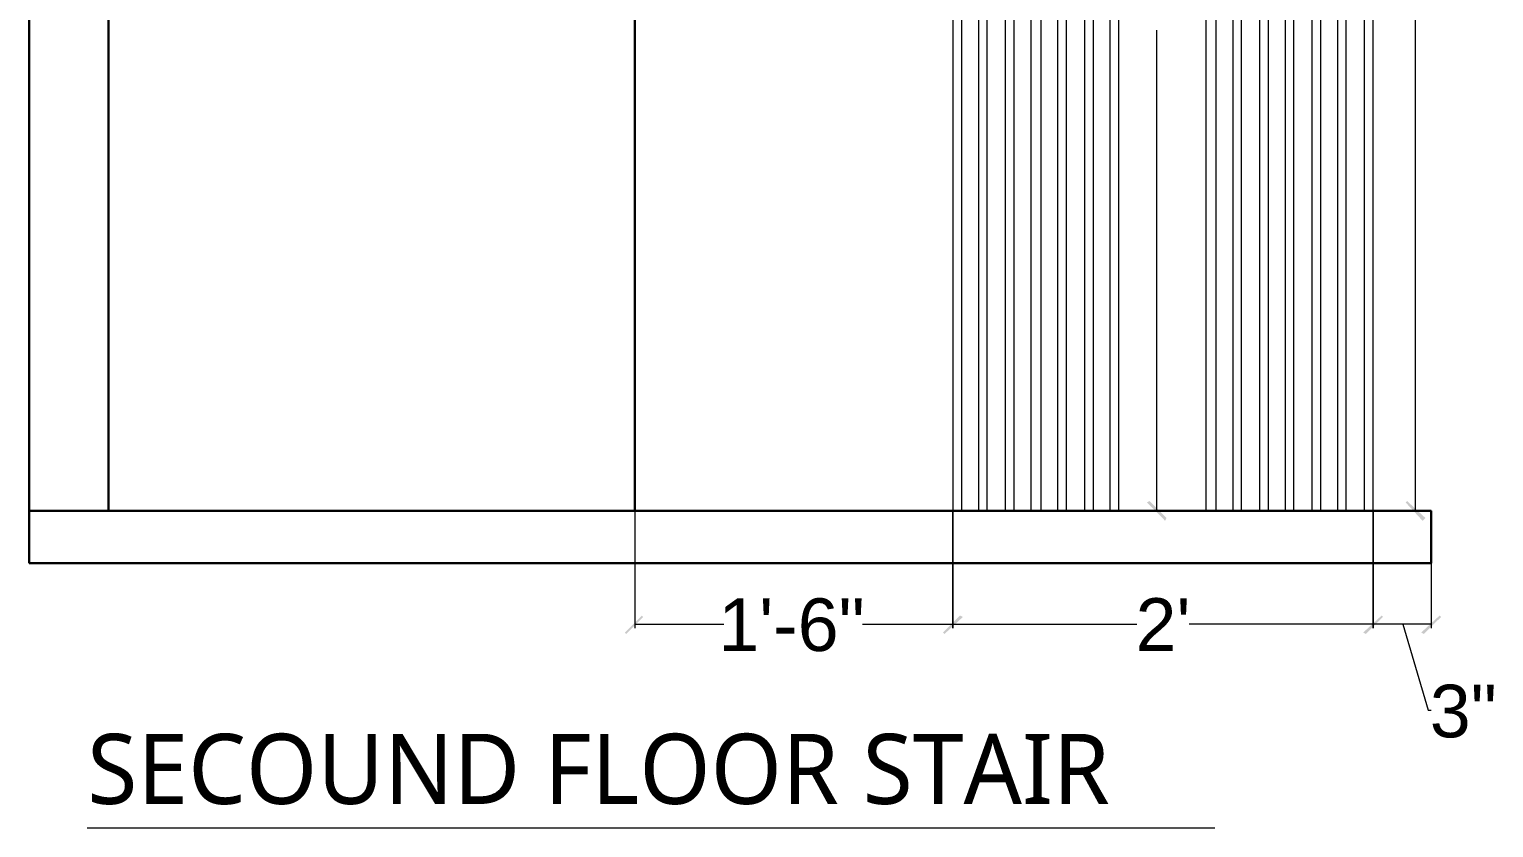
# Model space of a CAD drawing. Header units: inches. Extents: x 3324238 to 135265466, y -1036581 to 20094598.
# Drawn here: x 3353706.6 to 3353790.1, y -519350.1 to -519304.6 of the extents above; entities that cross this region are included whole.
import ezdxf

# ---------------------------------------------------------------- set-up
doc = ezdxf.new("R2010")
doc.units = ezdxf.units.IN
doc.header["$MEASUREMENT"] = 0
for name, color, linetype in [('PDF_Geometry', 7, 'Continuous'), ('PDF_Solid Fills', 7, 'Continuous'), ('PDF_Text', 1, 'Continuous')]:
    doc.layers.add(name, color=color, linetype=linetype)
doc.styles.add('PDF Arial', font='arial.ttf')
doc.styles.add('PDF Malgun Gothic', font='malgun.ttf')

msp = doc.modelspace()

# ---------------------------------------------------------------- linework, layer by layer
at = {"layer": 'PDF_Geometry', "color": 9, "lineweight": 30, "true_color": 0xbababa}
for points in [[(3353706.64, -519212.272), (3353706.64, -519335.063)], [(3353711.152, -519242.245), (3353711.152, -519332.082)], [(3353741.125, -519242.245), (3353741.125, -519332.082)], [(3353706.64, -519332.082), (3353786.487, -519332.082), (3353786.487, -519335.063), (3353706.64, -519335.063)]]:
    msp.add_lwpolyline(points, dxfattribs=at)
at = {"layer": 'PDF_Geometry', "color": 32, "lineweight": 13, "true_color": 0xdd6e00}
for points in [[(3353775.126, -519269.155, 1), (3353767.23, -519269.155), (3353767.23, -519332.082)], [(3353774.159, -519269.155, 0.996627), (3353768.197, -519269.155), (3353768.197, -519332.082)]]:
    msp.add_lwpolyline(points, format="xyb", dxfattribs=at)
for points in [[(3353759.253, -519269.155), (3353759.253, -519332.082)], [(3353759.737, -519269.155), (3353759.737, -519332.082)], [(3353760.704, -519269.155), (3353760.704, -519332.082)], [(3353761.187, -519269.155), (3353761.187, -519332.082)], [(3353762.235, -519269.155), (3353762.235, -519332.082)], [(3353762.718, -519269.155), (3353762.718, -519332.082)], [(3353763.685, -519269.155), (3353763.685, -519332.082)], [(3353764.249, -519269.155), (3353764.249, -519332.082)], [(3353765.216, -519269.155), (3353765.216, -519332.082)], [(3353765.699, -519269.155), (3353765.699, -519332.082)], [(3353766.747, -519269.155), (3353766.747, -519332.082)], [(3353768.68, -519269.155), (3353768.68, -519332.082)], [(3353773.676, -519332.082), (3353773.676, -519269.155)], [(3353774.24, -519332.082), (3353774.24, -519269.155)], [(3353775.207, -519332.082), (3353775.207, -519269.155)], [(3353775.69, -519332.082), (3353775.69, -519269.155)], [(3353776.737, -519332.082), (3353776.737, -519269.155)], [(3353777.221, -519332.082), (3353777.221, -519269.155)], [(3353778.188, -519332.082), (3353778.188, -519269.155)], [(3353778.671, -519332.082), (3353778.671, -519269.155)], [(3353779.719, -519332.082), (3353779.719, -519269.155)], [(3353780.202, -519332.082), (3353780.202, -519269.155)], [(3353781.169, -519332.082), (3353781.169, -519269.155)], [(3353781.652, -519332.082), (3353781.652, -519269.155)], [(3353782.7, -519332.082), (3353782.7, -519269.155)], [(3353783.183, -519332.082), (3353783.183, -519269.155)]]:
    msp.add_lwpolyline(points, dxfattribs=at)
at = {"layer": 'PDF_Geometry', "color": 152, "lineweight": 13, "true_color": 0x006edd}
for points in [[(3353785.6, -519332.082), (3353785.6, -519298.725)], [(3353770.856, -519332.082), (3353770.856, -519304.687)], [(3353741.125, -519338.527), (3353746.201, -519338.527)], [(3353754.097, -519338.527), (3353759.253, -519338.527), (3353769.728, -519338.527)], [(3353786.487, -519338.527), (3353783.183, -519338.527), (3353772.709, -519338.527)], [(3353784.875, -519338.527), (3353786.325, -519343.442), (3353786.487, -519343.442)]]:
    msp.add_lwpolyline(points, dxfattribs=at)
at = {"layer": 'PDF_Geometry', "color": 252, "lineweight": 13, "true_color": 0x979797}
for points in [[(3353741.125, -519332.162), (3353741.125, -519338.769)], [(3353759.253, -519331.84), (3353759.253, -519338.769), (3353759.253, -519332.162)], [(3353770.292, -519332.082), (3353785.761, -519332.082)], [(3353771.259, -519332.082), (3353770.695, -519332.082)], [(3353786.487, -519332.162), (3353786.487, -519338.769)]]:
    msp.add_lwpolyline(points, dxfattribs=at)
msp.add_lwpolyline([(3353783.183, -519338.769), (3353783.183, -519332.162)], close=True, dxfattribs=at)
at = {"layer": 'PDF_Geometry', "color": 1, "lineweight": 13}
msp.add_lwpolyline([(3353709.944, -519350.13), (3353774.159, -519350.13)], dxfattribs=at)
at = {"layer": 'PDF_Solid Fills', "color": 152, "lineweight": 30, "true_color": 0x006edd, "transparency": 33554559}
for points in [[(3353770.453, -519331.518), (3353770.292, -519331.598), (3353771.42, -519332.485)], [(3353770.292, -519331.598), (3353771.42, -519332.485), (3353771.339, -519332.646)], [(3353785.117, -519331.518), (3353785.036, -519331.598), (3353786.164, -519332.485)], [(3353785.036, -519331.598), (3353786.164, -519332.485), (3353786.003, -519332.646)], [(3353741.528, -519338.044), (3353740.641, -519339.091), (3353740.561, -519339.011)], [(3353741.608, -519338.125), (3353741.528, -519338.044), (3353740.641, -519339.091)], [(3353759.656, -519338.044), (3353758.77, -519339.091), (3353758.689, -519339.011)], [(3353758.689, -519339.011), (3353758.77, -519339.091), (3353759.656, -519338.044)], [(3353759.817, -519338.125), (3353759.656, -519338.044), (3353758.77, -519339.091)], [(3353758.77, -519339.091), (3353759.656, -519338.044), (3353759.817, -519338.125)], [(3353783.667, -519338.044), (3353782.78, -519339.091), (3353782.619, -519339.011)], [(3353782.619, -519339.011), (3353782.78, -519339.091), (3353783.667, -519338.044)], [(3353783.747, -519338.125), (3353783.667, -519338.044), (3353782.78, -519339.091)], [(3353782.78, -519339.091), (3353783.667, -519338.044), (3353783.747, -519338.125)], [(3353785.923, -519339.011), (3353786.084, -519339.091), (3353786.97, -519338.044)], [(3353786.084, -519339.091), (3353786.97, -519338.044), (3353787.051, -519338.125)]]:
    msp.add_solid(points, dxfattribs=at)

# ---------------------------------------------------------------- texts
at = {"layer": 'PDF_Text', "lineweight": 30, "attachment_point": 7}
for s, insert, char_height, style in [('1\'-6"', (3353745.885, -519340.106), 2.9991, 'PDF Arial'), ("2'", (3353769.654, -519340.055), 2.9991, 'PDF Arial'), ('3"', (3353786.414, -519345.025), 2.9991, 'PDF Arial'), ('SECOUND FLOOR STAIR', (3353709.939, -519348.833), 3.99579, 'PDF Malgun Gothic')]:
    msp.add_mtext(s, dxfattribs=dict(at, insert=insert, char_height=char_height, style=style))

doc.saveas('drawing.dxf')
